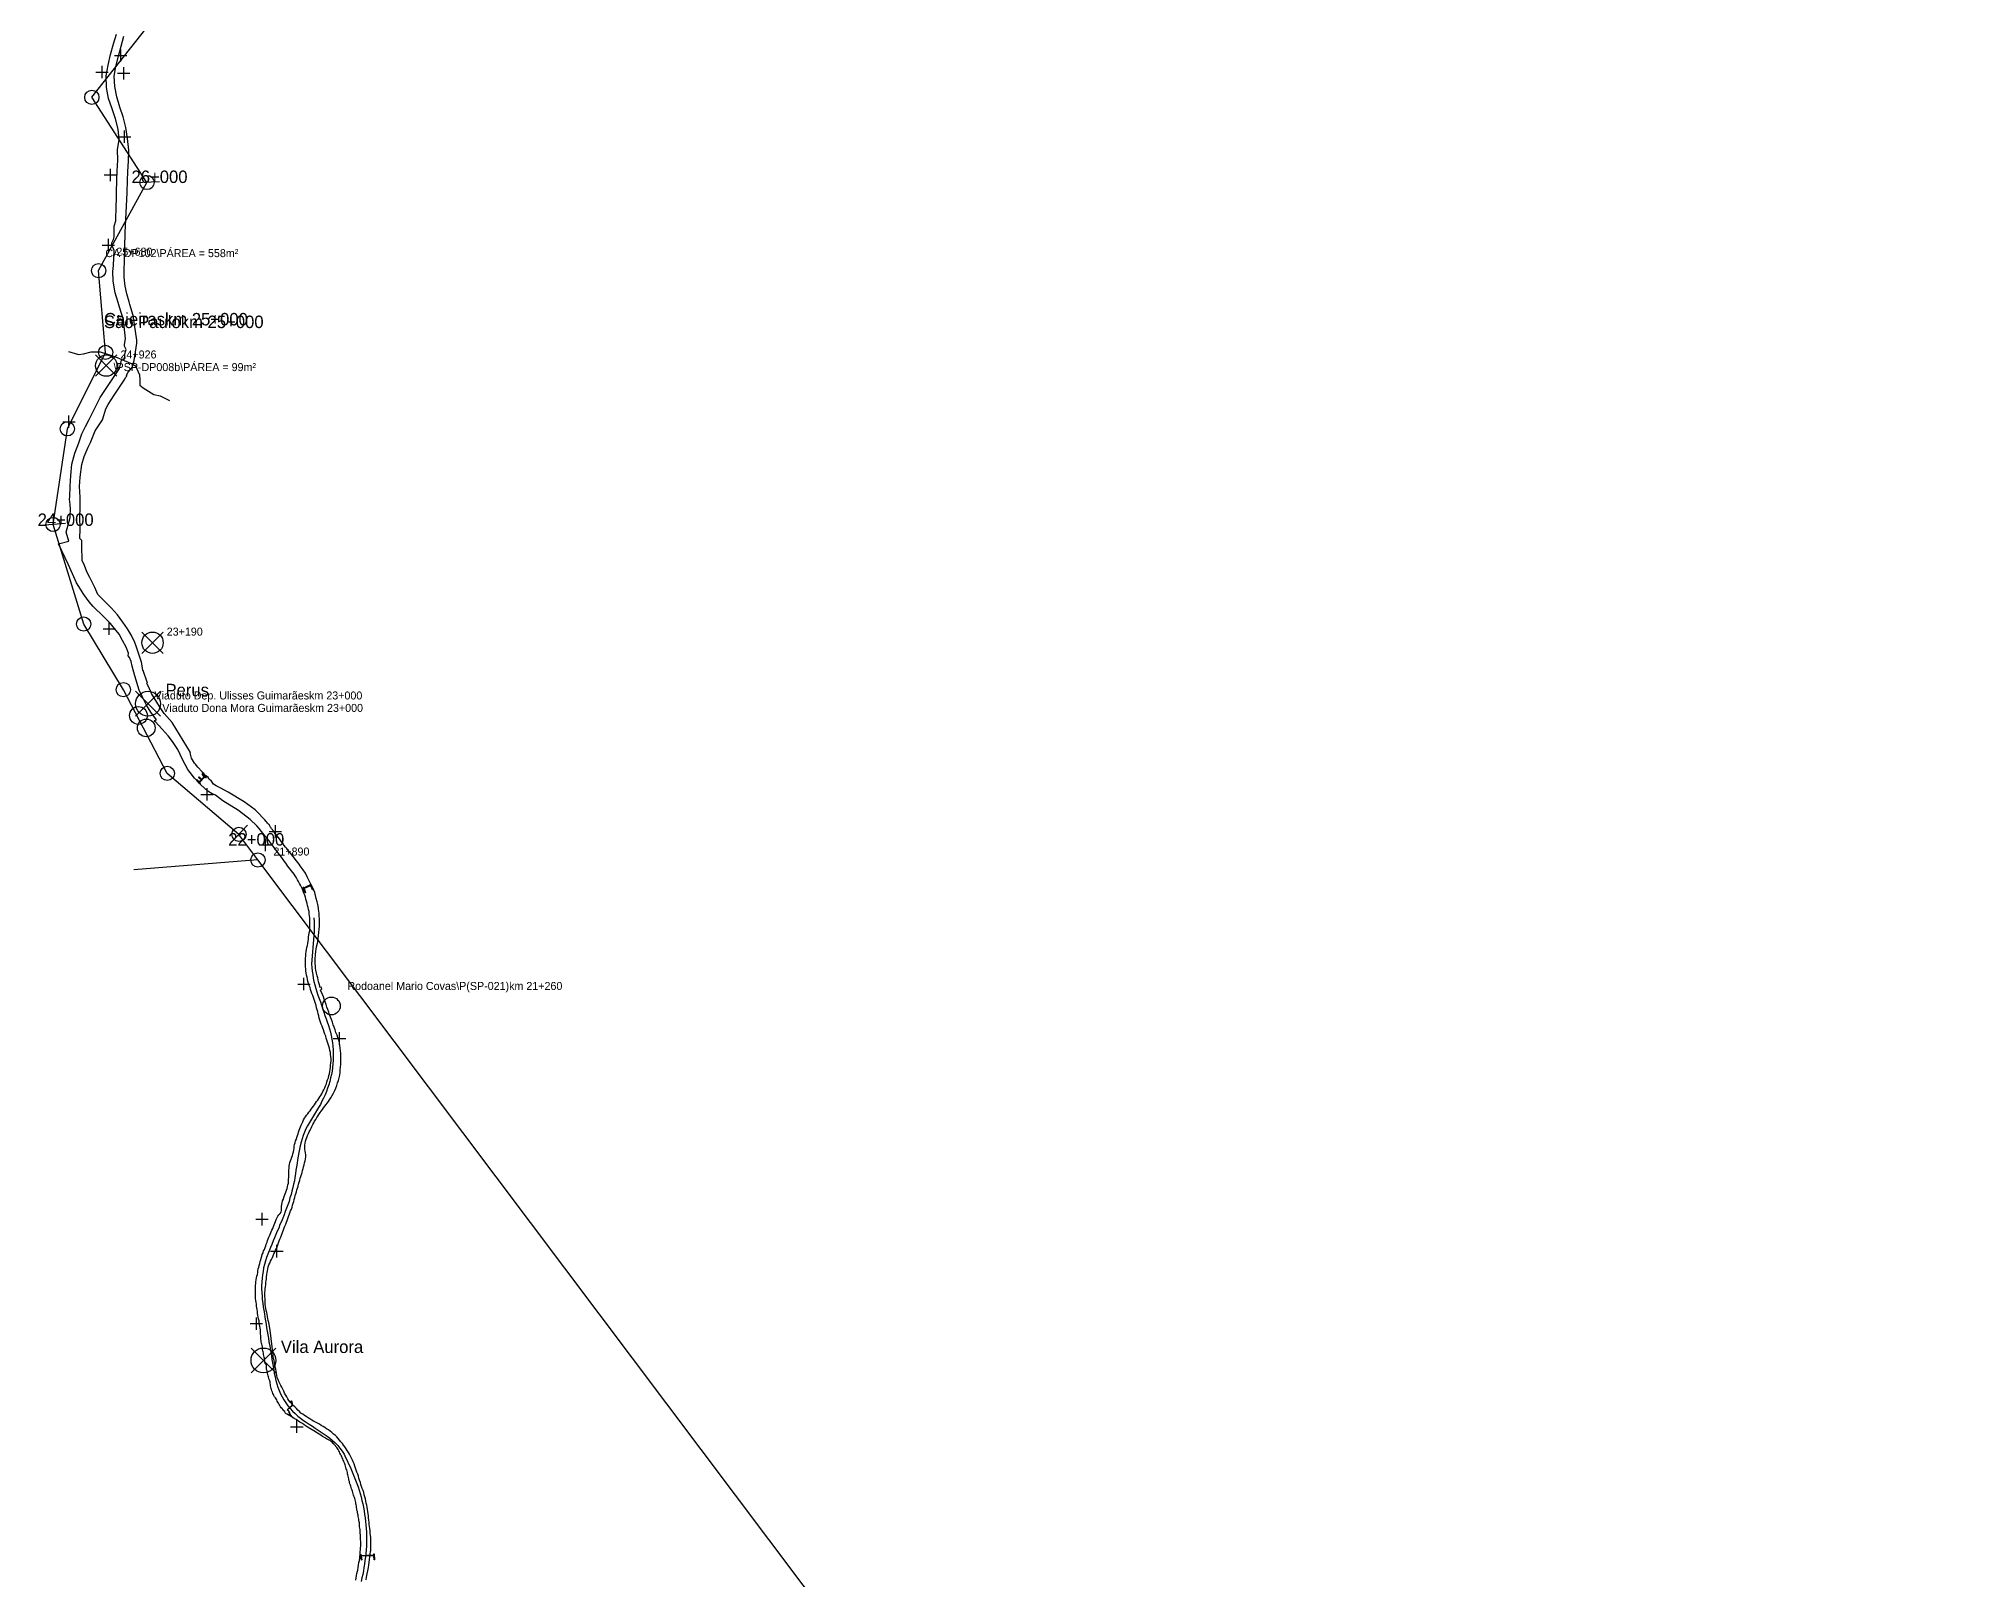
# Model space of a CAD drawing. Header units: metres. Extents: x 286341 to 332373, y 7396700 to 7466215.
# Drawn here: x 319753 to 330574, y 7405410 to 7414078 of the extents above; entities that cross this region are included whole.
import ezdxf

# ---------------------------------------------------------------- set-up
doc = ezdxf.new("R2010")
doc.units = ezdxf.units.M
for name, color, linetype in [('00-EIXO-TIC-RODAPE', 1, 'Continuous'), ('01-ESTACAS-MARCACAO', 3, 'Continuous'), ('02-TRECHOS-DIVISAO', 3, 'Continuous'), ('05-ESTACOES-LINHA7', 4, 'Continuous'), ('07-OBRAS-DE-ARTE', 30, 'Continuous'), ('08-VIADUTOS-NOMES', 30, 'Continuous'), ('09-PASSARELAS', 4, 'Continuous'), ('10-DRENAGEM-BUEIROS', 5, 'Continuous'), ('11-LIMITE-MUNICIPIOS', 8, 'Continuous'), ('12-FAIXA-DOMINIO', 9, 'Continuous'), ('13-DESAPROPRIACAO', 2, 'Continuous'), ('14-TIC-EIXO-REFERENCIA', 1, 'Continuous')]:
    doc.layers.add(name, color=color, linetype=linetype)

msp = doc.modelspace()

# ---------------------------------------------------------------- linework, layer by layer
at = {"layer": '00-EIXO-TIC-RODAPE'}
for points in [[(330574, 7396704), (320987, 7409457), (320880, 7409601), (320477, 7409944), (320230, 7410415), (320007, 7410784), (319835, 7411344), (319915, 7411882), (320130, 7412312), (320091, 7412772), (320363, 7413268), (320053, 7413747), (320393, 7414178)], [(321302, 7409132), (321303, 7409112), (321304, 7409092), (321304, 7409072), (321303, 7409052), (321301, 7409032), (321289, 7408872), (321290, 7408852), (321292, 7408832), (321295, 7408813), (321298, 7408793), (321302, 7408773), (321307, 7408754), (321312, 7408735), (321318, 7408715), (321324, 7408697), (321331, 7408678), (321338, 7408659), (321344, 7408640), (321351, 7408621), (321358, 7408602), (321364, 7408583), (321371, 7408564), (321377, 7408546), (321384, 7408527), (321390, 7408508), (321395, 7408488), (321399, 7408469), (321403, 7408449), (321406, 7408429), (321408, 7408409), (321410, 7408389), (321411, 7408369), (321411, 7408349), (321410, 7408330), (321409, 7408310), (321407, 7408290), (321404, 7408270), (321401, 7408250), (321396, 7408231), (321391, 7408211), (321386, 7408192), (321379, 7408173), (321372, 7408154), (321365, 7408136), (321356, 7408118), (321347, 7408100), (321338, 7408082), (321327, 7408065), (321266, 7407962), (321257, 7407944), (321249, 7407926), (321242, 7407907), (321236, 7407888), (321230, 7407869), (321225, 7407850), (321220, 7407830), (321217, 7407811), (321213, 7407791), (321210, 7407771), (321207, 7407751), (321204, 7407732), (321201, 7407712), (321198, 7407692), (321195, 7407672), (321192, 7407653), (321187, 7407633), (321183, 7407614), (321178, 7407594), (321173, 7407575), (321167, 7407556), (321162, 7407536), (321155, 7407518), (321148, 7407499), (321141, 7407480), (321134, 7407461), (321127, 7407443), (321119, 7407424), (321111, 7407406), (321104, 7407387), (321096, 7407369), (321088, 7407351), (321080, 7407332), (321072, 7407314), (321065, 7407295), (321057, 7407277), (321050, 7407258), (321042, 7407240), (321036, 7407221), (321030, 7407202), (321024, 7407182), (321019, 7407163), (321016, 7407143), (321012, 7407124), (321010, 7407104), (321008, 7407084), (321007, 7407064), (321007, 7407044), (321008, 7407024), (321010, 7407004), (321011, 7406984), (321014, 7406964), (321017, 7406944), (321020, 7406925), (321023, 7406905), (321026, 7406885), (321030, 7406865), (321033, 7406846), (321036, 7406826), (321039, 7406806), (321043, 7406787), (321046, 7406767), (321049, 7406747), (321053, 7406727), (321056, 7406708), (321059, 7406688), (321063, 7406668), (321066, 7406648), (321069, 7406629), (321073, 7406609), (321076, 7406589), (321079, 7406570), (321083, 7406550), (321087, 7406530), (321093, 7406511), (321099, 7406492), (321106, 7406473), (321114, 7406455), (321123, 7406437), (321133, 7406420), (321144, 7406403), (321156, 7406387), (321168, 7406372), (321182, 7406357), (321196, 7406343), (321211, 7406329), (321227, 7406317), (321243, 7406305), (321259, 7406294), (321276, 7406283), (321293, 7406272), (321309, 7406261), (321326, 7406250), (321343, 7406239), (321360, 7406228), (321376, 7406217), (321392, 7406205), (321407, 7406192), (321422, 7406178), (321436, 7406163), (321448, 7406148), (321460, 7406132), (321471, 7406115), (321480, 7406097), (321489, 7406079), (321497, 7406061), (321505, 7406043), (321513, 7406025), (321521, 7406006), (321529, 7405988), (321536, 7405969), (321543, 7405950), (321550, 7405932), (321556, 7405912), (321562, 7405893), (321567, 7405874), (321572, 7405855), (321576, 7405835), (321581, 7405816), (321584, 7405796), (321587, 7405776), (321590, 7405756), (321592, 7405736), (321594, 7405717), (321596, 7405697), (321597, 7405677), (321597, 7405657), (321598, 7405637), (321597, 7405617), (321597, 7405597), (321595, 7405577), (321594, 7405557), (321592, 7405537), (321589, 7405517), (321587, 7405497), (321583, 7405478), (321580, 7405458), (321576, 7405438), (321572, 7405419), (321568, 7405399)]]:
    msp.add_lwpolyline(points, dxfattribs=at)
at = {"layer": '01-ESTACAS-MARCACAO'}
for p, q in [((320433, 7413271), (320293, 7413265)), ((319905, 7411349), (319765, 7411338)), ((320929, 7409652), (320832, 7409551))]:
    msp.add_line(p, q, dxfattribs=at)
at = {"layer": '02-TRECHOS-DIVISAO'}
msp.add_line((320987, 7409457), (320289, 7409402), dxfattribs=at)
at = {"layer": '05-ESTACOES-LINHA7'}
for p, q in [((320299, 7410266), (320439, 7410406)), ((320299, 7410406), (320439, 7410266)), ((320948, 7406572), (321088, 7406712)), ((320948, 7406712), (321088, 7406572))]:
    msp.add_line(p, q, dxfattribs=at)
for centre in [(320369, 7410336), (321018, 7406642)]:
    msp.add_circle(centre, 70, dxfattribs=at)
at = {"layer": '07-OBRAS-DE-ARTE'}
for p, q in [((320074, 7412178), (320194, 7412298)), ((320074, 7412298), (320194, 7412178)), ((320334, 7410619), (320454, 7410739)), ((320334, 7410739), (320454, 7410619))]:
    msp.add_line(p, q, dxfattribs=at)
for centre in [(320134, 7412238), (320394, 7410679)]:
    msp.add_circle(centre, 60, dxfattribs=at)
at = {"layer": '08-VIADUTOS-NOMES'}
for centre in [(320315, 7410270), (320359, 7410200), (321400, 7408636)]:
    msp.add_circle(centre, 50, dxfattribs=at)
at = {"layer": '09-PASSARELAS'}
for points in [[(320675, 7409947), (320675, 7409947), (320678, 7409948), (320695, 7409919), (320692, 7409917), (320688, 7409924), (320658, 7409892), (320657, 7409890), (320641, 7409908), (320641, 7409908), (320641, 7409908), (320643, 7409910), (320652, 7409900), (320654, 7409902), (320660, 7409897), (320687, 7409926), (320675, 7409947), (320675, 7409947)], [(320656, 7409924), (320672, 7409910), (320684, 7409922), (320673, 7409942), (320677, 7409944), (320687, 7409925), (320688, 7409924), (320659, 7409892), (320664, 7409887), (320662, 7409885), (320651, 7409898), (320652, 7409899), (320657, 7409894), (320669, 7409906), (320653, 7409921), (320656, 7409924)], [(320688, 7409924), (320658, 7409892)], [(320687, 7409926), (320660, 7409897)], [(321284, 7409321), (321296, 7409290), (321296, 7409290), (321294, 7409289), (321294, 7409289), (321285, 7409311), (321247, 7409296), (321254, 7409273), (321251, 7409272), (321251, 7409272), (321251, 7409272), (321241, 7409305), (321245, 7409305), (321247, 7409298), (321284, 7409313), (321281, 7409320), (321284, 7409321)], [(321244, 7409299), (321243, 7409302), (321253, 7409305), (321268, 7409311), (321285, 7409319), (321286, 7409316), (321269, 7409309), (321254, 7409303)], [(321282, 7409312), (321247, 7409298)], [(321285, 7409311), (321247, 7409296)], [(321284, 7409321), (321281, 7409320), (321284, 7409313), (321287, 7409314), (321284, 7409321)], [(321172, 7406414), (321174, 7406414), (321178, 7406409), (321181, 7406389), (321154, 7406365), (321161, 7406357), (321169, 7406338), (321184, 7406321), (321183, 7406319), (321167, 7406337), (321160, 7406356), (321151, 7406365), (321180, 7406390), (321178, 7406407), (321172, 7406414)], [(321641, 7405554), (321643, 7405520), (321640, 7405520), (321640, 7405520), (321640, 7405520), (321639, 7405544), (321567, 7405542), (321567, 7405542), (321572, 7405520), (321570, 7405519), (321570, 7405519), (321570, 7405519), (321562, 7405551), (321565, 7405552), (321567, 7405544), (321567, 7405544), (321638, 7405546), (321638, 7405554), (321641, 7405554)], [(321564, 7405549), (321566, 7405544)], [(321565, 7405550), (321567, 7405544)], [(321638, 7405546), (321567, 7405544)], [(321637, 7405544), (321567, 7405542)]]:
    msp.add_lwpolyline(points, dxfattribs=at)
at = {"layer": '10-DRENAGEM-BUEIROS'}
for points in [[(320215, 7413948), (320215, 7414018)], [(320110, 7413854), (320110, 7413924)], [(320180, 7413983), (320250, 7413983)], [(320232, 7413847), (320232, 7413917)], [(320075, 7413889), (320145, 7413889)], [(320197, 7413882), (320267, 7413882)], [(320202, 7413525), (320272, 7413525)], [(320237, 7413490), (320237, 7413560)], [(320123, 7413310), (320193, 7413310)], [(320158, 7413275), (320158, 7413345)], [(320146, 7412881), (320146, 7412951)], [(320111, 7412916), (320181, 7412916)], [(319924, 7411887), (319924, 7411957)], [(319889, 7411922), (319959, 7411922)], [(320116, 7410758), (320186, 7410758)], [(320151, 7410723), (320151, 7410793)], [(320666, 7409826), (320736, 7409826)], [(320701, 7409791), (320701, 7409861)], [(321029, 7409507), (321029, 7409577)], [(321050, 7409618), (321120, 7409618)], [(321085, 7409583), (321085, 7409653)], [(320994, 7409542), (321064, 7409542)], [(321211, 7408759), (321281, 7408759)], [(321246, 7408724), (321246, 7408794)], [(321446, 7408418), (321446, 7408488)], [(321411, 7408453), (321481, 7408453)], [(320975, 7407437), (321045, 7407437)], [(321010, 7407402), (321010, 7407472)], [(321058, 7407257), (321128, 7407257)], [(321093, 7407222), (321093, 7407292)], [(320978, 7406814), (320978, 7406884)], [(320943, 7406849), (321013, 7406849)], [(321171, 7406269), (321241, 7406269)], [(321206, 7406234), (321206, 7406304)]]:
    msp.add_lwpolyline(points, dxfattribs=at)
at = {"layer": '11-LIMITE-MUNICIPIOS'}
msp.add_lwpolyline([(319922, 7412318), (319977, 7412301), (320006, 7412305), (320049, 7412315), (320099, 7412316), (320140, 7412303), (320185, 7412288), (320221, 7412273), (320271, 7412252), (320298, 7412237), (320320, 7412186), (320323, 7412157), (320323, 7412128), (320342, 7412113), (320372, 7412094), (320402, 7412075), (320438, 7412068), (320490, 7412041)], dxfattribs=at)
at = {"layer": '12-FAIXA-DOMINIO'}
for points in [[(321078, 7409528), (321064, 7409546), (321050, 7409564), (321022, 7409599), (321007, 7409617), (320993, 7409635), (320981, 7409649), (320943, 7409684), (320877, 7409735), (320790, 7409790), (320749, 7409822), (320745, 7409824), (320729, 7409829), (320706, 7409844), (320666, 7409880), (320631, 7409918), (320605, 7409949), (320593, 7409966), (320562, 7410022), (320536, 7410079), (320507, 7410124), (320482, 7410155), (320448, 7410193), (320409, 7410236), (320405, 7410241), (320417, 7410245), (320385, 7410289), (320360, 7410328), (320340, 7410369), (320319, 7410412), (320294, 7410493), (320280, 7410547), (320274, 7410573), (320265, 7410596), (320258, 7410605), (320259, 7410620), (320245, 7410655), (320225, 7410691), (320206, 7410728), (320180, 7410759), (320157, 7410788), (320121, 7410825), (320061, 7410882), (320037, 7410910), (320007, 7410950), (319966, 7411016), (319921, 7411118), (319865, 7411235), (319923, 7411251), (319908, 7411301), (319930, 7411384), (319930, 7411385), (319932, 7411438), (319931, 7411447), (319930, 7411457), (319929, 7411472), (319928, 7411486), (319929, 7411499), (319930, 7411559), (319934, 7411619), (319941, 7411684), (319957, 7411746), (319980, 7411803), (319996, 7411855), (320017, 7411895), (320038, 7411934), (320100, 7412058), (320125, 7412098), (320208, 7412221), (320220, 7412269), (320235, 7412275), (320238, 7412279), (320239, 7412300), (320242, 7412318), (320245, 7412328), (320236, 7412348), (320236, 7412357), (320243, 7412388), (320231, 7412495), (320209, 7412566), (320201, 7412593), (320184, 7412648), (320173, 7412712), (320171, 7412767), (320175, 7412801), (320179, 7412886), (320165, 7412918), (320165, 7412929), (320174, 7412947), (320178, 7412963), (320178, 7413023), (320187, 7413053), (320190, 7413138), (320192, 7413170), (320192, 7413199), (320192, 7413212), (320193, 7413281), (320196, 7413334), (320199, 7413393), (320198, 7413451), (320207, 7413509), (320201, 7413568), (320186, 7413626), (320167, 7413682), (320147, 7413741), (320136, 7413803), (320134, 7413867), (320144, 7413927), (320158, 7413988), (320174, 7414048), (320191, 7414103)], [(321120, 7409560), (321108, 7409576), (321101, 7409585), (321094, 7409593), (321088, 7409602), (321084, 7409606), (321081, 7409611), (321077, 7409615), (321074, 7409620), (321071, 7409625), (321068, 7409628), (321066, 7409631), (321064, 7409633), (321062, 7409636), (321061, 7409637), (321059, 7409640), (321057, 7409642), (321056, 7409645), (321054, 7409648), (321053, 7409650), (321052, 7409653), (321052, 7409654), (321051, 7409655), (321050, 7409656), (321047, 7409659), (321045, 7409661), (321041, 7409665), (321037, 7409669), (321033, 7409673), (321026, 7409682), (321023, 7409685), (320982, 7409728), (320971, 7409739), (320909, 7409784), (320820, 7409838), (320775, 7409863), (320752, 7409875), (320737, 7409883), (320725, 7409901), (320713, 7409911), (320708, 7409916), (320709, 7409921), (320693, 7409931), (320673, 7409953), (320649, 7409980), (320636, 7409996), (320631, 7410002), (320614, 7410030), (320606, 7410059), (320608, 7410061), (320504, 7410230), (320460, 7410281), (320433, 7410320), (320388, 7410393), (320371, 7410432), (320363, 7410450), (320365, 7410452), (320341, 7410523), (320339, 7410523), (320335, 7410549), (320332, 7410569), (320304, 7410655), (320294, 7410680), (320276, 7410719), (320253, 7410757), (320228, 7410795), (320197, 7410836), (320163, 7410873), (320139, 7410898), (320086, 7410951), (320069, 7410990), (320041, 7411046), (320025, 7411078), (320012, 7411113), (319998, 7411142), (319999, 7411164), (319996, 7411202), (319997, 7411255), (319986, 7411265), (319988, 7411319), (319986, 7411388), (319987, 7411437), (319987, 7411498), (319984, 7411558), (319988, 7411611), (319996, 7411681), (320009, 7411726), (320033, 7411780), (320045, 7411806), (320071, 7411871), (320112, 7411932), (320120, 7411957), (320131, 7411995), (320144, 7412019), (320179, 7412072), (320228, 7412145), (320239, 7412161), (320242, 7412171), (320249, 7412179), (320248, 7412184), (320257, 7412201), (320279, 7412228), (320290, 7412267), (320305, 7412364), (320305, 7412381), (320286, 7412520), (320267, 7412582), (320263, 7412597), (320249, 7412641), (320240, 7412684), (320235, 7412735), (320235, 7412780), (320236, 7412821), (320241, 7412985), (320252, 7413211), (320254, 7413279), (320256, 7413328), (320259, 7413389), (320260, 7413450), (320253, 7413515), (320244, 7413577), (320229, 7413637), (320210, 7413692), (320194, 7413749), (320183, 7413808), (320179, 7413865), (320188, 7413921), (320203, 7413978), (320218, 7414034), (320232, 7414090)], [(321184, 7406320), (321183, 7406321), (321177, 7406324), (321171, 7406328), (321164, 7406332), (321158, 7406335), (321151, 7406339), (321145, 7406342), (321141, 7406348), (321138, 7406355), (321132, 7406359), (321128, 7406365), (321123, 7406371), (321118, 7406376), (321114, 7406382), (321110, 7406389), (321106, 7406395), (321102, 7406401), (321098, 7406407), (321095, 7406413), (321093, 7406420), (321090, 7406427), (321085, 7406432), (321080, 7406437), (321077, 7406444), (321074, 7406451), (321071, 7406457), (321068, 7406464), (321066, 7406471), (321064, 7406478), (321062, 7406485), (321060, 7406492), (321058, 7406499), (321057, 7406506), (321056, 7406514), (321055, 7406521), (321054, 7406528), (321050, 7406535), (321049, 7406542), (321047, 7406549), (321045, 7406556), (321042, 7406563), (321041, 7406570), (321040, 7406577), (321039, 7406584), (321036, 7406591), (321035, 7406598), (321036, 7406606), (321036, 7406613), (321033, 7406619), (321028, 7406625), (321026, 7406632), (321025, 7406639), (321024, 7406647), (321023, 7406654), (321022, 7406661), (321020, 7406668), (321019, 7406675), (321018, 7406683), (321016, 7406690), (321015, 7406697), (321013, 7406704), (321013, 7406711), (321012, 7406719), (321010, 7406726), (321009, 7406733), (321007, 7406740), (321006, 7406747), (321003, 7406769), (321002, 7406803), (321001, 7406814), (321000, 7406824), (320998, 7406834), (320996, 7406845), (320994, 7406855), (320993, 7406865), (320990, 7406876), (320989, 7406886), (320987, 7406896), (320985, 7406907), (320984, 7406917), (320982, 7406928), (320981, 7406938), (320979, 7406948), (320978, 7406959), (320977, 7406969), (320976, 7406980), (320974, 7406990), (320973, 7407001), (320973, 7407011), (320973, 7407022), (320973, 7407032), (320973, 7407043), (320974, 7407053), (320974, 7407064), (320975, 7407074), (320976, 7407085), (320977, 7407096), (320978, 7407106), (320980, 7407116), (320984, 7407126), (320987, 7407136), (320987, 7407147), (320989, 7407157), (320992, 7407167), (320994, 7407177), (320997, 7407187), (321000, 7407198), (321003, 7407208), (321006, 7407218), (321008, 7407228), (321011, 7407238), (321016, 7407248), (321019, 7407258), (321023, 7407267), (321027, 7407277), (321031, 7407287), (321034, 7407297), (321038, 7407307), (321041, 7407317), (321045, 7407327), (321049, 7407336), (321053, 7407346), (321057, 7407356), (321061, 7407366), (321065, 7407375), (321070, 7407385), (321074, 7407395), (321078, 7407404), (321082, 7407414), (321086, 7407424), (321090, 7407434), (321094, 7407443), (321099, 7407453), (321105, 7407461), (321112, 7407469), (321118, 7407477), (321119, 7407488), (321119, 7407498), (321119, 7407509), (321121, 7407519), (321123, 7407529), (321126, 7407539), (321130, 7407549), (321133, 7407559), (321136, 7407569), (321140, 7407579), (321143, 7407589), (321147, 7407599), (321151, 7407609), (321154, 7407619), (321156, 7407629), (321158, 7407640), (321159, 7407650), (321159, 7407661), (321160, 7407671), (321160, 7407682), (321161, 7407692), (321161, 7407703), (321161, 7407713), (321162, 7407724), (321163, 7407734), (321165, 7407745), (321167, 7407755), (321170, 7407765), (321173, 7407775), (321177, 7407785), (321181, 7407795), (321184, 7407805), (321187, 7407815), (321188, 7407825), (321190, 7407836), (321191, 7407846), (321193, 7407856), (321196, 7407867), (321199, 7407877), (321203, 7407887), (321206, 7407897), (321209, 7407907), (321213, 7407917), (321216, 7407927), (321219, 7407937), (321223, 7407946), (321227, 7407956), (321231, 7407966), (321235, 7407976), (321239, 7407985), (321244, 7407995), (321249, 7408004), (321255, 7408013), (321261, 7408021), (321267, 7408030), (321274, 7408038), (321280, 7408046), (321286, 7408055), (321292, 7408063), (321299, 7408072), (321305, 7408080), (321311, 7408089), (321317, 7408098), (321323, 7408106), (321329, 7408115), (321335, 7408124), (321340, 7408133), (321346, 7408142), (321352, 7408154), (321358, 7408165), (321363, 7408176), (321367, 7408187), (321372, 7408198), (321375, 7408209), (321379, 7408221), (321383, 7408232), (321386, 7408244), (321389, 7408255), (321391, 7408267), (321393, 7408279), (321395, 7408291), (321396, 7408303), (321397, 7408315), (321398, 7408327), (321398, 7408339), (321397, 7408351), (321396, 7408363), (321395, 7408374), (321392, 7408386), (321389, 7408398), (321385, 7408409), (321382, 7408421), (321378, 7408432), (321375, 7408444), (321371, 7408455), (321368, 7408466), (321364, 7408478), (321360, 7408489), (321356, 7408501), (321352, 7408512), (321348, 7408523), (321343, 7408534), (321339, 7408545), (321335, 7408557), (321332, 7408568), (321329, 7408580), (321326, 7408592), (321323, 7408603), (321320, 7408615), (321317, 7408626), (321314, 7408638), (321310, 7408649), (321307, 7408661), (321303, 7408672), (321299, 7408683), (321295, 7408695), (321291, 7408706), (321287, 7408717), (321283, 7408729), (321280, 7408740), (321276, 7408752), (321272, 7408763), (321268, 7408774), (321265, 7408786), (321263, 7408798), (321261, 7408809), (321259, 7408821), (321257, 7408833), (321256, 7408845), (321255, 7408857), (321254, 7408869), (321254, 7408881), (321254, 7408893), (321255, 7408905), (321256, 7408917), (321257, 7408929), (321258, 7408941), (321260, 7408953), (321262, 7408964), (321265, 7408976), (321267, 7408988), (321269, 7409000), (321271, 7409012), (321272, 7409024), (321274, 7409035), (321276, 7409047), (321278, 7409059), (321279, 7409071), (321279, 7409083), (321279, 7409095), (321278, 7409107), (321278, 7409119), (321278, 7409131), (321277, 7409143), (321276, 7409155), (321275, 7409167), (321272, 7409179), (321269, 7409190), (321266, 7409202), (321263, 7409213), (321260, 7409225), (321257, 7409236), (321254, 7409248), (321250, 7409259), (321246, 7409271), (321241, 7409282), (321237, 7409293), (321232, 7409304), (321227, 7409315), (321221, 7409325), (321215, 7409336), (321209, 7409346), (321203, 7409356), (321197, 7409367), (321191, 7409377), (321183, 7409386), (321176, 7409396), (321169, 7409405), (321161, 7409415), (321154, 7409425), (321147, 7409434), (321133, 7409455), (321119, 7409473), (321105, 7409491), (321078, 7409528)], [(321595, 7405408), (321598, 7405424), (321602, 7405441), (321605, 7405459), (321607, 7405469), (321608, 7405478), (321610, 7405493), (321612, 7405506), (321614, 7405522), (321616, 7405538), (321618, 7405553), (321620, 7405567), (321621, 7405574), (321621, 7405586), (321621, 7405599), (321621, 7405611), (321621, 7405623), (321621, 7405635), (321621, 7405647), (321620, 7405659), (321619, 7405671), (321618, 7405683), (321617, 7405696), (321615, 7405708), (321613, 7405720), (321612, 7405732), (321611, 7405744), (321609, 7405756), (321608, 7405768), (321606, 7405780), (321605, 7405792), (321603, 7405804), (321602, 7405816), (321599, 7405828), (321596, 7405840), (321594, 7405851), (321591, 7405863), (321588, 7405875), (321585, 7405887), (321582, 7405899), (321578, 7405910), (321574, 7405922), (321570, 7405933), (321566, 7405945), (321563, 7405956), (321559, 7405968), (321555, 7405979), (321552, 7405991), (321548, 7406002), (321544, 7406014), (321540, 7406025), (321536, 7406037), (321532, 7406048), (321528, 7406060), (321523, 7406071), (321518, 7406082), (321513, 7406093), (321508, 7406104), (321502, 7406115), (321496, 7406125), (321489, 7406135), (321483, 7406145), (321476, 7406156), (321469, 7406166), (321462, 7406175), (321454, 7406184), (321446, 7406193), (321438, 7406203), (321430, 7406212), (321422, 7406221), (321412, 7406228), (321403, 7406237), (321394, 7406244), (321384, 7406251), (321373, 7406257), (321363, 7406264), (321353, 7406271), (321343, 7406277), (321333, 7406283), (321322, 7406289), (321311, 7406295), (321300, 7406301), (321290, 7406306), (321279, 7406313), (321269, 7406319), (321259, 7406326), (321249, 7406333), (321239, 7406339), (321229, 7406346), (321220, 7406354), (321212, 7406363), (321203, 7406372), (321195, 7406381), (321186, 7406389), (321178, 7406398), (321169, 7406407), (321161, 7406416), (321155, 7406426), (321149, 7406437), (321143, 7406447), (321137, 7406458), (321132, 7406469), (321127, 7406480), (321121, 7406491), (321116, 7406502), (321111, 7406513), (321105, 7406523), (321100, 7406534), (321096, 7406546), (321093, 7406558), (321091, 7406570), (321089, 7406581), (321087, 7406593), (321084, 7406605), (321082, 7406617), (321080, 7406629), (321078, 7406641), (321075, 7406653), (321073, 7406665), (321072, 7406672), (321056, 7406812), (321049, 7406856), (321045, 7406867), (321043, 7406878), (321041, 7406890), (321039, 7406901), (321037, 7406912), (321034, 7406923), (321032, 7406934), (321030, 7406945), (321028, 7406956), (321027, 7406967), (321027, 7406978), (321027, 7406990), (321026, 7407001), (321026, 7407012), (321026, 7407024), (321027, 7407035), (321028, 7407046), (321030, 7407057), (321031, 7407068), (321032, 7407080), (321033, 7407091), (321035, 7407102), (321036, 7407113), (321037, 7407125), (321038, 7407136), (321040, 7407147), (321042, 7407158), (321045, 7407169), (321049, 7407179), (321053, 7407190), (321058, 7407200), (321063, 7407210), (321068, 7407221), (321072, 7407231), (321077, 7407241), (321082, 7407251), (321086, 7407262), (321091, 7407272), (321095, 7407282), (321099, 7407293), (321103, 7407304), (321107, 7407314), (321111, 7407325), (321115, 7407335), (321119, 7407346), (321123, 7407356), (321127, 7407367), (321131, 7407377), (321135, 7407388), (321139, 7407398), (321143, 7407409), (321147, 7407420), (321151, 7407430), (321155, 7407441), (321159, 7407451), (321163, 7407462), (321167, 7407472), (321171, 7407483), (321176, 7407493), (321179, 7407504), (321182, 7407515), (321185, 7407526), (321188, 7407536), (321191, 7407547), (321194, 7407558), (321197, 7407569), (321200, 7407580), (321203, 7407591), (321206, 7407602), (321209, 7407612), (321213, 7407623), (321216, 7407634), (321219, 7407645), (321222, 7407656), (321225, 7407667), (321228, 7407677), (321232, 7407688), (321235, 7407699), (321238, 7407710), (321241, 7407721), (321244, 7407732), (321247, 7407743), (321249, 7407754), (321252, 7407765), (321254, 7407776), (321257, 7407787), (321257, 7407798), (321254, 7407809), (321252, 7407820), (321250, 7407831), (321250, 7407842), (321251, 7407853), (321253, 7407865), (321255, 7407876), (321258, 7407886), (321262, 7407897), (321266, 7407907), (321271, 7407918), (321276, 7407928), (321281, 7407938), (321286, 7407948), (321291, 7407958), (321295, 7407969), (321301, 7407979), (321306, 7407988), (321312, 7407998), (321318, 7408008), (321324, 7408017), (321330, 7408026), (321337, 7408036), (321343, 7408045), (321350, 7408054), (321356, 7408063), (321363, 7408073), (321370, 7408082), (321377, 7408090), (321384, 7408099), (321390, 7408108), (321397, 7408120), (321405, 7408133), (321412, 7408146), (321419, 7408160), (321425, 7408174), (321430, 7408188), (321435, 7408203), (321440, 7408217), (321444, 7408232), (321447, 7408247), (321449, 7408262), (321450, 7408277), (321452, 7408292), (321453, 7408307), (321453, 7408323), (321454, 7408338), (321453, 7408353), (321453, 7408368), (321452, 7408384), (321450, 7408399), (321448, 7408414), (321445, 7408429), (321441, 7408444), (321437, 7408458), (321432, 7408472), (321426, 7408487), (321422, 7408501), (321416, 7408516), (321411, 7408530), (321406, 7408544), (321401, 7408559), (321396, 7408573), (321390, 7408587), (321385, 7408601), (321380, 7408616), (321375, 7408630), (321370, 7408645), (321365, 7408659), (321360, 7408674), (321355, 7408687), (321356, 7408688), (321351, 7408701), (321339, 7408725), (321342, 7408727), (321342, 7408729), (321345, 7408730), (321344, 7408731), (321347, 7408733), (321343, 7408741), (321338, 7408740), (321334, 7408748), (321335, 7408749), (321327, 7408771), (321324, 7408794), (321320, 7408805), (321316, 7408821), (321313, 7408838), (321311, 7408848), (321310, 7408862), (321309, 7408875), (321309, 7408889), (321309, 7408901), (321311, 7408924), (321313, 7408945), (321315, 7408955), (321317, 7408969), (321322, 7408990), (321323, 7408996), (321325, 7409013), (321327, 7409032), (321330, 7409049), (321332, 7409068), (321333, 7409084), (321333, 7409098), (321333, 7409118), (321331, 7409148), (321331, 7409158), (321328, 7409181), (321327, 7409186), (321323, 7409206), (321320, 7409222), (321315, 7409241), (321311, 7409257), (321307, 7409274), (321301, 7409288), (321296, 7409301), (321285, 7409321), (321276, 7409339), (321266, 7409359), (321254, 7409382), (321242, 7409401), (321225, 7409424), (321219, 7409433), (321203, 7409453), (321185, 7409476), (321177, 7409486), (321170, 7409495), (321163, 7409504), (321156, 7409513), (321149, 7409521), (321142, 7409530), (321135, 7409539), (321128, 7409548), (321122, 7409557), (321120, 7409560)], [(321537, 7405407), (321540, 7405420), (321542, 7405433), (321544, 7405443), (321547, 7405456), (321548, 7405463), (321550, 7405477), (321553, 7405491), (321555, 7405505), (321558, 7405517), (321560, 7405532), (321560, 7405537), (321561, 7405551), (321562, 7405558), (321562, 7405568), (321563, 7405575), (321564, 7405582), (321564, 7405589), (321565, 7405597), (321565, 7405604), (321566, 7405611), (321566, 7405619), (321565, 7405626), (321564, 7405633), (321564, 7405641), (321564, 7405648), (321563, 7405655), (321563, 7405662), (321562, 7405670), (321562, 7405677), (321561, 7405684), (321561, 7405692), (321560, 7405699), (321559, 7405706), (321559, 7405714), (321558, 7405721), (321558, 7405728), (321557, 7405735), (321555, 7405743), (321554, 7405750), (321552, 7405757), (321551, 7405764), (321550, 7405771), (321548, 7405778), (321547, 7405786), (321546, 7405793), (321544, 7405800), (321543, 7405807), (321542, 7405814), (321541, 7405822), (321539, 7405829), (321538, 7405836), (321537, 7405843), (321535, 7405850), (321534, 7405858), (321532, 7405865), (321530, 7405872), (321527, 7405879), (321525, 7405885), (321523, 7405892), (321520, 7405899), (321518, 7405906), (321516, 7405913), (321514, 7405920), (321511, 7405927), (321509, 7405934), (321507, 7405941), (321504, 7405948), (321502, 7405955), (321501, 7405962), (321499, 7405969), (321498, 7405976), (321496, 7405984), (321495, 7405991), (321493, 7405998), (321491, 7406005), (321490, 7406012), (321488, 7406019), (321486, 7406026), (321484, 7406033), (321482, 7406040), (321480, 7406047), (321477, 7406054), (321475, 7406061), (321472, 7406068), (321470, 7406075), (321467, 7406082), (321464, 7406088), (321461, 7406095), (321458, 7406102), (321455, 7406108), (321452, 7406115), (321448, 7406121), (321445, 7406128), (321441, 7406134), (321438, 7406141), (321434, 7406147), (321430, 7406153), (321416, 7406170), (321411, 7406175), (321406, 7406180), (321400, 7406185), (321395, 7406190), (321388, 7406194), (321380, 7406198), (321372, 7406202), (321367, 7406205), (321365, 7406207), (321350, 7406215), (321341, 7406222), (321322, 7406233), (321302, 7406246), (321279, 7406260), (321255, 7406275), (321245, 7406281), (321233, 7406289), (321223, 7406295), (321202, 7406309), (321190, 7406316), (321185, 7406320), (321184, 7406320)]]:
    msp.add_lwpolyline(points, dxfattribs=at)
at = {"layer": '14-TIC-EIXO-REFERENCIA'}
for centre in [(320053, 7413747), (320363, 7413268), (320091, 7412772), (320130, 7412312), (319915, 7411882), (319835, 7411344), (320007, 7410784), (320230, 7410415), (320477, 7409944), (320880, 7409601), (320987, 7409457)]:
    msp.add_circle(centre, 40, dxfattribs=at)

# ---------------------------------------------------------------- texts
at = {"layer": '01-ESTACAS-MARCACAO'}
for s, p in [('26+000', (320276, 7413265)), ('24+000', (319748, 7411336)), ('22+000', (320820, 7409538))]:
    msp.add_text(s, height=70, dxfattribs=at).set_placement(p)
at = {"layer": '05-ESTACOES-LINHA7'}
for s, p in [('Perus', (320467, 7410378)), ('Vila Aurora', (321116, 7406684))]:
    msp.add_text(s, height=70, dxfattribs=at).set_placement(p)
at = {"layer": '07-OBRAS-DE-ARTE'}
for s, p in [('24+926', (320214, 7412278)), ('23+190', (320474, 7410719))]:
    msp.add_text(s, height=45, dxfattribs=at).set_placement(p)
at = {"layer": '08-VIADUTOS-NOMES'}
for s, p in [('Viaduto Dep. Ulisses Guimarãeskm 23+000', (320405, 7410360)), ('Viaduto Dona Mora Guimarãeskm 23+000', (320449, 7410290)), ('Rodoanel Mario Covas\\P(SP-021)km 21+260', (321490, 7408726))]:
    msp.add_text(s, height=45, dxfattribs=at).set_placement(p)
at = {"layer": '10-DRENAGEM-BUEIROS'}
for s, p in [('25+680', (320191, 7412856)), ('21+890', (321074, 7409482))]:
    msp.add_text(s, height=45, dxfattribs=at).set_placement(p)
at = {"layer": '11-LIMITE-MUNICIPIOS'}
for s, p in [('São Paulokm 25+000', (320121, 7412449)), ('Caieiraskm 25+000', (320121, 7412464))]:
    msp.add_text(s, height=70, dxfattribs=at).set_placement(p)
at = {"layer": '13-DESAPROPRIACAO'}
for s, p in [('CA-DP102\\PÁREA = 558m²', (320129, 7412848)), ('\\PSP-DP008b\\PÁREA = 99m²', (320175, 7412207))]:
    msp.add_text(s, height=45, dxfattribs=at).set_placement(p)

doc.saveas('drawing.dxf')
